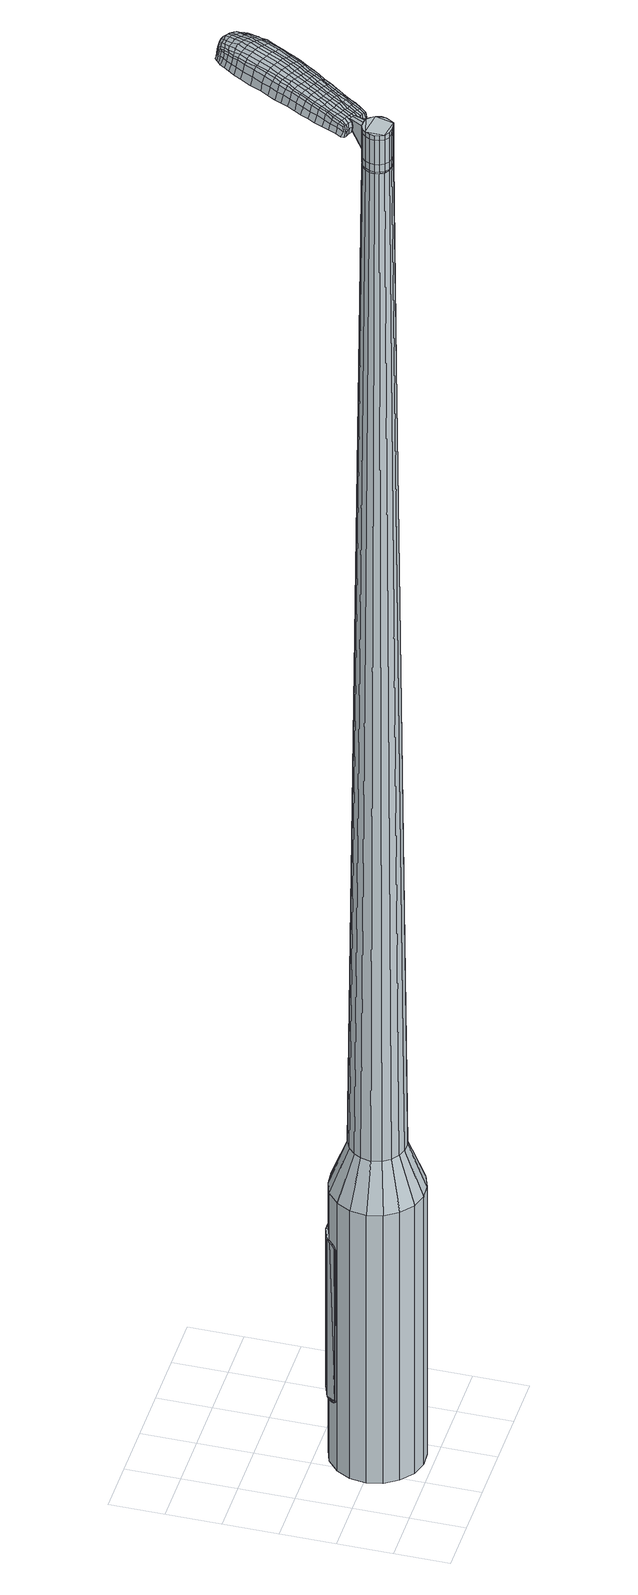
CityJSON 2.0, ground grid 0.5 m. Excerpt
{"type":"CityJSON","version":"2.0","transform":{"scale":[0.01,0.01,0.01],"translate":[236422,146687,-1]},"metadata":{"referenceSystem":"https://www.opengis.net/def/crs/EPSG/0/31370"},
"CityObjects":{
"object1":{"type":"GenericCityObject","attributes":{"cluster":498,"mean_distance_to_centroid":0.18,"new_centroid_x":236422.8,"new_centroid_y":146687.48,"mean_distance_to_camera":10.25,"H1":14.91,"H2":17.33,"Z_final":111.99,"cluster2":-1,"proj_x":236428.9,"proj_y":146690.7,"id_line":33905,"bearing_l":152.08,"distance":6.9,"orientation":"right","G_obj":62.08},"geometry":[{"type":"MultiSurface","lod":"2","boundaries":[[[0,1,2,3]],[[1,4,5,2]],[[4,6,7,5]],[[6,8,9,7]],[[8,10,11,9]],[[10,12,13,11]],[[12,14,15,13]],[[14,16,17,15]],[[16,18,19,17]],[[18,20,21,19]],[[20,22,23,21]],[[22,24,25,23]],[[24,26,27,25]],[[26,28,29,27]],[[28,30,31,29]],[[30,32,33,31]],[[32,34,35,33]],[[34,0,3,35]],[[36,37,38,39]],[[38,40,41,42]],[[41,43,42]],[[42,44,45,46]],[[45,47,46]],[[46,48,49,50]],[[49,51,50]],[[42,46,50,38]],[[50,52,39,38]],[[53,36,39]],[[2,5,7,35]],[[7,9,11,15]],[[11,13,15]],[[15,17,19,23]],[[19,21,23]],[[23,25,27,31]],[[27,29,31]],[[15,23,31,7]],[[31,33,35,7]],[[3,2,35]],[[1,0,54,55]],[[0,34,56,54]],[[34,32,57,56]],[[32,30,58,57]],[[30,28,59,58]],[[28,26,60,59]],[[26,24,61,60]],[[24,22,62,61]],[[22,20,63,62]],[[20,18,64,63]],[[18,16,65,64]],[[16,14,66,65]],[[14,12,67,66]],[[12,10,68,67]],[[10,8,69,68]],[[8,6,70,69]],[[6,4,71,70]],[[4,1,55,71]],[[55,54,72,73]],[[54,56,74,72]],[[56,57,75,74]],[[57,58,76,75]],[[58,59,77,76]],[[59,60,78,77]],[[60,61,79,78]],[[61,62,80,79]],[[62,63,81,80]],[[63,64,82,81]],[[64,65,83,82]],[[65,66,84,83]],[[66,67,85,84]],[[67,68,86,85]],[[68,69,87,86]],[[69,70,88,87]],[[70,71,89,88]],[[71,55,73,89]],[[90,91,92,73]],[[74,93,91,90]],[[94,95,93,74]],[[96,97,95,94]],[[77,98,97,96]],[[78,99,98,77]],[[100,101,99,78]],[[102,103,101,100]],[[104,105,103,102]],[[106,107,105,104]],[[83,108,107,106]],[[84,109,108,83]],[[110,111,109,84]],[[86,112,111,110]],[[87,113,112,86]],[[114,115,113,87]],[[116,117,115,114]],[[73,92,117,116]],[[118,119,120,121]],[[122,118,121,123]],[[124,122,123,125]],[[126,124,125,127]],[[128,126,127,129]],[[130,128,129,131]],[[132,130,131,133]],[[134,132,133,135]],[[136,134,135,137]],[[138,136,137,139]],[[140,138,139,141]],[[142,140,141,143]],[[144,142,143,145]],[[146,144,145,147]],[[148,146,147,149]],[[150,148,149,151]],[[72,90,73]],[[72,74,90]],[[75,94,74]],[[75,76,96,94]],[[76,77,96]],[[79,100,78]],[[79,80,102,100]],[[80,81,104,102]],[[81,82,106,104]],[[82,83,106]],[[85,110,84]],[[85,86,110]],[[88,114,87]],[[88,89,116,114]],[[89,73,116]],[[152,92,91]],[[153,117,92]],[[153,154,115,117]],[[154,113,115]],[[155,111,112]],[[155,109,111]],[[156,107,108]],[[156,157,105,107]],[[157,158,103,105]],[[158,159,101,103]],[[159,99,101]],[[160,97,98]],[[160,161,95,97]],[[161,93,95]],[[152,91,93]],[[39,52,150,162]],[[92,152,163,151]],[[53,39,162,119]],[[152,93,120,163]],[[36,53,119,118]],[[93,161,121,120]],[[37,36,118,122]],[[161,160,123,121]],[[38,37,122,124]],[[160,98,125,123]],[[40,38,124,126]],[[98,99,127,125]],[[41,40,126,128]],[[99,159,129,127]],[[43,41,128,130]],[[159,158,131,129]],[[42,43,130,132]],[[158,157,133,131]],[[44,42,132,134]],[[157,156,135,133]],[[45,44,134,136]],[[156,108,137,135]],[[47,45,136,138]],[[108,109,139,137]],[[46,47,138,140]],[[109,155,141,139]],[[48,46,140,142]],[[155,112,143,141]],[[49,48,142,144]],[[112,113,145,143]],[[51,49,144,146]],[[113,154,147,145]],[[50,51,146,148]],[[154,153,149,147]],[[52,50,148,150]],[[153,92,151,149]],[[150,151,164,165]],[[151,163,166,164]],[[163,120,167,166]],[[120,119,168,167]],[[119,162,169,168]],[[162,150,165,169]],[[170,171,172,173]],[[174,170,173,175]],[[170,174,176,177]],[[171,170,177,178]],[[179,180,181,182]],[[183,179,182,184]],[[179,183,185,186]],[[180,179,186,187]],[[188,189,190,191]],[[192,188,191,193]],[[188,192,194,195]],[[189,188,195,196]],[[197,198,199,200]],[[201,197,200,202]],[[197,201,203,204]],[[198,197,204,205]],[[206,207,208,209]],[[210,206,209,211]],[[206,210,212,213]],[[207,206,213,214]],[[215,216,217,218]],[[219,215,218,220]],[[215,219,221,222]],[[216,215,222,223]],[[224,225,226,227]],[[216,224,227,217]],[[224,216,223,228]],[[225,224,228,229]],[[230,231,232,233]],[[225,230,233,226]],[[230,225,229,234]],[[231,230,234,235]],[[236,174,175,237]],[[231,236,237,232]],[[236,231,235,238]],[[174,236,238,176]],[[239,240,241,242]],[[243,239,242,244]],[[239,243,245,246]],[[240,239,246,247]],[[248,249,250,251]],[[240,248,251,241]],[[248,240,247,252]],[[249,248,252,253]],[[254,255,256,257]],[[249,254,257,250]],[[254,249,253,258]],[[255,254,258,259]],[[260,261,262,263]],[[255,260,263,256]],[[260,255,259,264]],[[261,260,264,265]],[[266,171,178,267]],[[261,266,267,262]],[[266,261,265,268]],[[171,266,268,172]],[[269,270,271,272]],[[273,269,272,274]],[[269,273,275,276]],[[270,269,276,277]],[[278,279,280,281]],[[270,278,281,271]],[[278,270,277,282]],[[279,278,282,283]],[[284,285,286,287]],[[279,284,287,280]],[[284,279,283,288]],[[285,284,288,289]],[[290,183,184,291]],[[285,290,291,286]],[[290,285,289,292]],[[183,290,292,185]],[[293,294,295,296]],[[297,293,296,298]],[[293,297,299,300]],[[294,293,300,301]],[[302,303,304,305]],[[294,302,305,295]],[[302,294,301,306]],[[303,302,306,307]],[[308,309,310,311]],[[303,308,311,304]],[[308,303,307,312]],[[309,308,312,313]],[[314,315,316,317]],[[309,314,317,310]],[[314,309,313,318]],[[315,314,318,319]],[[320,180,187,321]],[[315,320,321,316]],[[320,315,319,322]],[[180,320,322,181]],[[323,209,208,324]],[[325,323,324,326]],[[323,325,327,328]],[[209,323,328,211]],[[329,325,326,330]],[[331,329,330,332]],[[329,331,333,334]],[[325,329,334,327]],[[335,331,332,336]],[[337,335,336,338]],[[335,337,339,340]],[[331,335,340,333]],[[341,337,338,342]],[[343,341,342,344]],[[341,343,345,346]],[[337,341,346,339]],[[347,343,344,348]],[[198,347,348,199]],[[347,198,205,349]],[[343,347,349,345]],[[350,351,196,195]],[[352,350,195,194]],[[350,352,353,354]],[[351,350,354,355]],[[356,357,355,354]],[[358,356,354,353]],[[356,358,359,360]],[[357,356,360,361]],[[362,363,361,360]],[[364,362,360,359]],[[362,364,365,366]],[[363,362,366,367]],[[368,369,367,366]],[[370,368,366,365]],[[368,370,203,201]],[[369,368,201,202]],[[371,372,373,374]],[[273,371,374,275]],[[371,273,274,375]],[[372,371,375,376]],[[377,192,193,378]],[[372,377,378,373]],[[377,372,376,379]],[[192,377,379,194]],[[380,381,382,383]],[[219,380,383,221]],[[380,219,220,384]],[[381,380,384,385]],[[386,387,388,389]],[[381,386,389,382]],[[386,381,385,390]],[[387,386,390,391]],[[392,189,196,393]],[[387,392,393,388]],[[392,387,391,394]],[[189,392,394,190]],[[395,396,397,398]],[[177,395,398,178]],[[395,177,176,399]],[[396,395,399,400]],[[401,402,403,404]],[[396,401,404,397]],[[401,396,400,405]],[[402,401,405,406]],[[407,200,199,408]],[[402,407,408,403]],[[407,402,406,409]],[[200,407,409,202]],[[410,411,412,413]],[[182,410,413,184]],[[410,182,181,414]],[[411,410,414,415]],[[416,204,203,417]],[[411,416,417,412]],[[416,411,415,418]],[[204,416,418,205]],[[419,420,421,422]],[[297,419,422,299]],[[419,297,298,423]],[[420,419,423,424]],[[425,210,211,426]],[[420,425,426,421]],[[425,420,424,427]],[[210,425,427,212]],[[428,429,430,431]],[[243,428,431,245]],[[428,243,244,432]],[[429,428,432,433]],[[434,435,436,437]],[[429,434,437,430]],[[434,429,433,438]],[[435,434,438,439]],[[440,207,214,441]],[[435,440,441,436]],[[440,435,439,442]],[[207,440,442,208]],[[443,444,433,432]],[[242,443,432,244]],[[443,242,241,445]],[[444,443,445,446]],[[447,448,439,438]],[[444,447,438,433]],[[447,444,446,449]],[[448,447,449,450]],[[451,324,208,442]],[[448,451,442,439]],[[451,448,450,452]],[[324,451,452,326]],[[453,454,455,456]],[[300,453,456,301]],[[453,300,299,422]],[[454,453,422,421]],[[457,328,327,458]],[[454,457,458,455]],[[457,454,421,426]],[[328,457,426,211]],[[459,460,446,445]],[[251,459,445,241]],[[459,251,250,461]],[[460,459,461,462]],[[463,464,450,449]],[[460,463,449,446]],[[463,460,462,465]],[[464,463,465,466]],[[467,330,326,452]],[[464,467,452,450]],[[467,464,466,468]],[[330,467,468,332]],[[469,470,471,472]],[[306,469,472,307]],[[469,306,301,456]],[[470,469,456,455]],[[473,334,333,474]],[[470,473,474,471]],[[473,470,455,458]],[[334,473,458,327]],[[475,476,462,461]],[[257,475,461,250]],[[475,257,256,477]],[[476,475,477,478]],[[479,480,466,465]],[[476,479,465,462]],[[479,476,478,481]],[[480,479,481,482]],[[483,336,332,468]],[[480,483,468,466]],[[483,480,482,484]],[[336,483,484,338]],[[485,486,487,488]],[[312,485,488,313]],[[485,312,307,472]],[[486,485,472,471]],[[489,340,339,490]],[[486,489,490,487]],[[489,486,471,474]],[[340,489,474,333]],[[491,492,478,477]],[[263,491,477,256]],[[491,263,262,493]],[[492,491,493,494]],[[495,496,482,481]],[[492,495,481,478]],[[495,492,494,497]],[[496,495,497,498]],[[499,342,338,484]],[[496,499,484,482]],[[499,496,498,500]],[[342,499,500,344]],[[501,502,503,504]],[[318,501,504,319]],[[501,318,313,488]],[[502,501,488,487]],[[505,346,345,506]],[[502,505,506,503]],[[505,502,487,490]],[[346,505,490,339]],[[507,508,494,493]],[[267,507,493,262]],[[507,267,178,398]],[[508,507,398,397]],[[509,510,498,497]],[[508,509,497,494]],[[509,508,397,404]],[[510,509,404,403]],[[511,348,344,500]],[[510,511,500,498]],[[511,510,403,408]],[[348,511,408,199]],[[512,513,415,414]],[[322,512,414,181]],[[512,322,319,504]],[[513,512,504,503]],[[514,349,205,418]],[[513,514,418,415]],[[514,513,503,506]],[[349,514,506,345]],[[515,516,376,375]],[[272,515,375,274]],[[515,272,271,517]],[[516,515,517,518]],[[519,352,194,379]],[[516,519,379,376]],[[519,516,518,520]],[[352,519,520,353]],[[521,522,523,524]],[[222,521,524,223]],[[521,222,221,383]],[[522,521,383,382]],[[525,526,527,528]],[[522,525,528,523]],[[525,522,382,389]],[[526,525,389,388]],[[529,351,355,530]],[[526,529,530,527]],[[529,526,388,393]],[[351,529,393,196]],[[531,532,518,517]],[[281,531,517,271]],[[531,281,280,533]],[[532,531,533,534]],[[535,358,353,520]],[[532,535,520,518]],[[535,532,534,536]],[[358,535,536,359]],[[537,538,539,540]],[[228,537,540,229]],[[537,228,223,524]],[[538,537,524,523]],[[541,542,543,544]],[[538,541,544,539]],[[541,538,523,528]],[[542,541,528,527]],[[545,357,361,546]],[[542,545,546,543]],[[545,542,527,530]],[[357,545,530,355]],[[547,548,534,533]],[[287,547,533,280]],[[547,287,286,549]],[[548,547,549,550]],[[551,364,359,536]],[[548,551,536,534]],[[551,548,550,552]],[[364,551,552,365]],[[553,554,555,556]],[[234,553,556,235]],[[553,234,229,540]],[[554,553,540,539]],[[557,558,559,560]],[[554,557,560,555]],[[557,554,539,544]],[[558,557,544,543]],[[561,363,367,562]],[[558,561,562,559]],[[561,558,543,546]],[[363,561,546,361]],[[563,564,550,549]],[[291,563,549,286]],[[563,291,184,413]],[[564,563,413,412]],[[565,370,365,552]],[[564,565,552,550]],[[565,564,412,417]],[[370,565,417,203]],[[566,567,400,399]],[[238,566,399,176]],[[566,238,235,556]],[[567,566,556,555]],[[568,569,406,405]],[[567,568,405,400]],[[568,567,555,560]],[[569,568,560,559]],[[570,369,202,409]],[[569,570,409,406]],[[570,569,559,562]],[[369,570,562,367]],[[571,572,573,574]],[[574,573,575,576]],[[577,575,573,578]],[[578,573,572,579]],[[580,581,582,583]],[[583,582,584,585]],[[586,584,582,587]],[[587,582,581,588]],[[589,590,591,592]],[[592,591,593,594]],[[595,593,591,596]],[[596,591,590,597]],[[598,599,600,601]],[[601,600,602,603]],[[604,602,600,605]],[[605,600,599,606]],[[607,608,609,610]],[[610,609,611,612]],[[613,611,609,614]],[[614,609,608,615]],[[616,617,618,619]],[[619,618,620,621]],[[622,620,618,623]],[[623,618,617,624]],[[625,626,627,628]],[[628,627,617,616]],[[624,617,627,629]],[[629,627,626,630]],[[631,632,633,634]],[[634,633,626,625]],[[630,626,633,635]],[[635,633,632,636]],[[576,575,637,638]],[[638,637,632,631]],[[636,632,637,639]],[[639,637,575,577]],[[640,641,642,643]],[[643,642,644,645]],[[646,644,642,647]],[[647,642,641,648]],[[649,650,651,652]],[[652,651,641,640]],[[648,641,651,653]],[[653,651,650,654]],[[655,656,657,658]],[[658,657,650,649]],[[654,650,657,659]],[[659,657,656,660]],[[661,662,663,664]],[[664,663,656,655]],[[660,656,663,665]],[[665,663,662,666]],[[579,572,667,668]],[[668,667,662,661]],[[666,662,667,669]],[[669,667,572,571]],[[670,671,672,673]],[[673,672,674,675]],[[676,674,672,677]],[[677,672,671,678]],[[679,680,681,682]],[[682,681,671,670]],[[678,671,681,683]],[[683,681,680,684]],[[685,686,687,688]],[[688,687,680,679]],[[684,680,687,689]],[[689,687,686,690]],[[585,584,691,692]],[[692,691,686,685]],[[690,686,691,693]],[[693,691,584,586]],[[694,695,696,697]],[[697,696,698,699]],[[700,698,696,701]],[[701,696,695,702]],[[703,704,705,706]],[[706,705,695,694]],[[702,695,705,707]],[[707,705,704,708]],[[709,710,711,712]],[[712,711,704,703]],[[708,704,711,713]],[[713,711,710,714]],[[715,716,717,718]],[[718,717,710,709]],[[714,710,717,719]],[[719,717,716,720]],[[588,581,721,722]],[[722,721,716,715]],[[720,716,721,723]],[[723,721,581,580]],[[607,610,724,725]],[[725,724,726,727]],[[728,726,724,729]],[[729,724,610,612]],[[727,726,730,731]],[[731,730,732,733]],[[734,732,730,735]],[[735,730,726,728]],[[733,732,736,737]],[[737,736,738,739]],[[740,738,736,741]],[[741,736,732,734]],[[739,738,742,743]],[[743,742,744,745]],[[746,744,742,747]],[[747,742,738,740]],[[745,744,748,749]],[[749,748,599,598]],[[606,599,748,750]],[[750,748,744,746]],[[597,751,752,596]],[[596,752,753,595]],[[754,753,752,755]],[[755,752,751,756]],[[756,757,758,755]],[[755,758,759,754]],[[760,759,758,761]],[[761,758,757,762]],[[762,763,764,761]],[[761,764,765,760]],[[766,765,764,767]],[[767,764,763,768]],[[768,769,770,767]],[[767,770,771,766]],[[604,771,770,602]],[[602,770,769,603]],[[772,773,774,775]],[[775,774,674,676]],[[675,674,774,776]],[[776,774,773,777]],[[594,593,778,779]],[[779,778,773,772]],[[777,773,778,780]],[[780,778,593,595]],[[781,782,783,784]],[[784,783,620,622]],[[621,620,783,785]],[[785,783,782,786]],[[787,788,789,790]],[[790,789,782,781]],[[786,782,789,791]],[[791,789,788,792]],[[597,590,793,794]],[[794,793,788,787]],[[792,788,793,795]],[[795,793,590,589]],[[796,797,798,799]],[[799,798,578,579]],[[577,578,798,800]],[[800,798,797,801]],[[802,803,804,805]],[[805,804,797,796]],[[801,797,804,806]],[[806,804,803,807]],[[598,601,808,809]],[[809,808,803,802]],[[807,803,808,810]],[[810,808,601,603]],[[811,812,813,814]],[[814,813,583,585]],[[580,583,813,815]],[[815,813,812,816]],[[604,605,817,818]],[[818,817,812,811]],[[816,812,817,819]],[[819,817,605,606]],[[820,821,822,823]],[[823,822,698,700]],[[699,698,822,824]],[[824,822,821,825]],[[612,611,826,827]],[[827,826,821,820]],[[825,821,826,828]],[[828,826,611,613]],[[829,830,831]],[[831,830,644,646]],[[645,644,830,832]],[[833,834,835,836]],[[836,835,830,829]],[[832,830,835,837]],[[837,835,834,838]],[[615,608,839,840]],[[840,839,834,833]],[[838,834,839,841]],[[841,839,608,607]],[[832,842,643,645]],[[640,643,842,843]],[[843,842,844]],[[838,845,846,837]],[[837,846,842,832]],[[844,842,846,847]],[[847,846,845,848]],[[607,725,849,841]],[[841,849,845,838]],[[848,845,849,850]],[[850,849,725,727]],[[851,852,853,854]],[[854,853,701,702]],[[700,701,853,823]],[[823,853,852,820]],[[728,729,855,856]],[[856,855,852,851]],[[820,852,855,827]],[[827,855,729,612]],[[844,857,858,843]],[[843,858,652,640]],[[649,652,858,859]],[[858,857,859]],[[848,860,861,847]],[[847,861,857,844]],[[859,857,861,862]],[[862,861,860,863]],[[727,731,864,850]],[[850,864,860,848]],[[863,860,864,865]],[[865,864,731,733]],[[866,867,868,869]],[[869,868,707,708]],[[702,707,868,854]],[[854,868,867,851]],[[734,735,870,871]],[[871,870,867,866]],[[851,867,870,856]],[[856,870,735,728]],[[872,873,859]],[[859,873,658,649]],[[655,658,873,874]],[[874,873,872,875]],[[863,876,877,862]],[[862,877,872,859]],[[875,872,877,878]],[[878,877,876,879]],[[733,737,880,865]],[[865,880,876,863]],[[879,876,880,881]],[[881,880,737,739]],[[882,883,884,885]],[[885,884,713,714]],[[708,713,884,869]],[[869,884,883,866]],[[740,741,886,887]],[[887,886,883,882]],[[866,883,886,871]],[[871,886,741,734]],[[875,888,889,874]],[[874,889,664,655]],[[661,664,889,890]],[[890,889,888,891]],[[879,892,893,878]],[[878,893,888,875]],[[891,888,893,894]],[[894,893,892,895]],[[739,743,896,881]],[[881,896,892,879]],[[895,892,896,897]],[[897,896,743,745]],[[898,899,900,901]],[[901,900,719,720]],[[714,719,900,885]],[[885,900,899,882]],[[746,747,902,903]],[[903,902,899,898]],[[882,899,902,887]],[[887,902,747,740]],[[891,904,905,890]],[[890,905,668,661]],[[579,668,905,799]],[[799,905,904,796]],[[895,906,907,894]],[[894,907,904,891]],[[796,904,907,805]],[[805,907,906,802]],[[745,749,908,897]],[[897,908,906,895]],[[802,906,908,809]],[[809,908,749,598]],[[816,909,910,815]],[[815,910,723,580]],[[720,723,910,901]],[[901,910,909,898]],[[606,750,911,819]],[[819,911,909,816]],[[898,909,911,903]],[[903,911,750,746]],[[777,912,913,776]],[[776,913,673,675]],[[670,673,913,914]],[[914,913,912,915]],[[595,753,916,780]],[[780,916,912,777]],[[915,912,916,917]],[[917,916,753,754]],[[918,919,920,921]],[[921,920,623,624]],[[622,623,920,784]],[[784,920,919,781]],[[922,923,924,925]],[[925,924,919,918]],[[781,919,924,790]],[[790,924,923,787]],[[756,751,926,927]],[[927,926,923,922]],[[787,923,926,794]],[[794,926,751,597]],[[915,928,929,914]],[[914,929,682,670]],[[679,682,929,930]],[[930,929,928,931]],[[754,759,932,917]],[[917,932,928,915]],[[931,928,932,933]],[[933,932,759,760]],[[934,935,936,937]],[[937,936,629,630]],[[624,629,936,921]],[[921,936,935,918]],[[938,939,940,941]],[[941,940,935,934]],[[918,935,940,925]],[[925,940,939,922]],[[762,757,942,943]],[[943,942,939,938]],[[922,939,942,927]],[[927,942,757,756]],[[931,944,945,930]],[[930,945,688,679]],[[685,688,945,946]],[[946,945,944,947]],[[760,765,948,933]],[[933,948,944,931]],[[947,944,948,949]],[[949,948,765,766]],[[950,951,952,953]],[[953,952,635,636]],[[630,635,952,937]],[[937,952,951,934]],[[954,955,956,957]],[[957,956,951,950]],[[934,951,956,941]],[[941,956,955,938]],[[768,763,958,959]],[[959,958,955,954]],[[938,955,958,943]],[[943,958,763,762]],[[947,960,961,946]],[[946,961,692,685]],[[585,692,961,814]],[[814,961,960,811]],[[766,771,962,949]],[[949,962,960,947]],[[811,960,962,818]],[[818,962,771,604]],[[801,963,964,800]],[[800,964,639,577]],[[636,639,964,953]],[[953,964,963,950]],[[807,965,966,806]],[[806,966,963,801]],[[950,963,966,957]],[[957,966,965,954]],[[603,769,967,810]],[[810,967,965,807]],[[954,965,967,959]],[[959,967,769,768]],[[571,574,173,172]],[[574,576,175,173]],[[586,587,186,185]],[[587,588,187,186]],[[589,592,191,190]],[[592,594,193,191]],[[613,614,213,212]],[[614,615,214,213]],[[616,619,218,217]],[[619,621,220,218]],[[625,628,227,226]],[[628,616,217,227]],[[631,634,233,232]],[[634,625,226,233]],[[576,638,237,175]],[[638,631,232,237]],[[646,647,246,245]],[[647,648,247,246]],[[648,653,252,247]],[[653,654,253,252]],[[654,659,258,253]],[[659,660,259,258]],[[660,665,264,259]],[[665,666,265,264]],[[666,669,268,265]],[[669,571,172,268]],[[676,677,276,275]],[[677,678,277,276]],[[678,683,282,277]],[[683,684,283,282]],[[684,689,288,283]],[[689,690,289,288]],[[690,693,292,289]],[[693,586,185,292]],[[694,697,296,295]],[[697,699,298,296]],[[703,706,305,304]],[[706,694,295,305]],[[709,712,311,310]],[[712,703,304,311]],[[715,718,317,316]],[[718,709,310,317]],[[588,722,321,187]],[[722,715,316,321]],[[772,775,374,373]],[[775,676,275,374]],[[594,779,378,193]],[[779,772,373,378]],[[621,785,384,220]],[[785,786,385,384]],[[786,791,390,385]],[[791,792,391,390]],[[792,795,394,391]],[[795,589,190,394]],[[699,824,423,298]],[[824,825,424,423]],[[825,828,427,424]],[[828,613,212,427]],[[829,831,431,430]],[[831,646,245,431]],[[833,836,437,436]],[[836,829,430,437]],[[615,840,441,214]],[[840,833,436,441]],[[968,969,970,971]],[[972,973,971,970]],[[974,975,976,977]],[[978,979,980,981]],[[969,982,983,970]],[[984,972,970,983]],[[985,974,977,986]],[[987,988,979,978]],[[982,989,990,983]],[[990,991,984,983]],[[992,985,986,993]],[[994,988,987,995]],[[989,996,997,990]],[[997,998,991,990]],[[999,992,993,1000]],[[1001,994,995,1002]],[[1003,1004,1005,1006]],[[1007,1008,1004,1003]],[[1007,1009,1010,1008]],[[1009,1011,1012,1010]],[[1013,1014,1015,1016]],[[1017,1018,1014,1013]],[[1019,1020,1018,1017]],[[1021,1022,1020,1019]],[[1016,1005,1004,1013]],[[1013,1004,1008,1017]],[[1008,1010,1019,1017]],[[1010,1012,1021,1019]],[[977,976,973,972]],[[986,977,972,984]],[[991,993,986,984]],[[998,1000,993,991]],[[978,981,975,974]],[[987,978,974,985]],[[995,987,985,992]],[[1002,995,992,999]],[[979,1003,1006,980]],[[988,1007,1003,979]],[[1009,1007,988,994]],[[1011,1009,994,1001]],[[1023,1024,1025,1026]],[[1025,1027,1028,1029]],[[1025,1029,1030,1031]],[[1025,1031,1026]],[[1032,1023,1026,1033]],[[1034,1033,1026,1035]],[[1036,1035,1026]],[[1037,1025,1024,1038]],[[1039,1037,1038,1040]],[[1041,1039,1040,1042]],[[1043,1041,1042,1044]],[[1045,1043,1044,1046]],[[1046,1047,1048,1049]],[[1046,1049,1050,1051]],[[1046,1051,1052,1053]],[[1052,1054,1055,1056]],[[1052,1056,1057,1058]],[[1052,1058,1053]],[[1046,1053,1045]],[[1059,1060,1024,1023]],[[1061,1062,1027,1025]],[[1063,1064,1036,1026]],[[1060,1065,1038,1024]],[[1066,1061,1025,1037]],[[1065,1067,1040,1038]],[[1068,1066,1037,1039]],[[1067,1069,1042,1040]],[[1070,1068,1039,1041]],[[1069,1071,1044,1042]],[[1072,1070,1041,1043]],[[1071,1073,1046,1044]],[[1074,1072,1043,1045]],[[1073,1075,1047,1046]],[[1076,1077,1054,1052]],[[1078,1074,1045,1053]],[[1048,1047,1075,1079]],[[1049,1048,1079,1080]],[[1050,1049,1080,1081]],[[1051,1050,1081,1082]],[[1052,1051,1082,1076]],[[1083,1059,1023,1032]],[[1084,1083,1032,1033]],[[1085,1084,1033,1034]],[[1086,1085,1034,1035]],[[1064,1086,1035,1036]],[[1028,1027,1062,1087]],[[1055,1054,1077,1088]],[[1029,1028,1087,1089]],[[1030,1029,1089,1090]],[[1031,1030,1090,1091]],[[1026,1031,1091,1063]],[[1056,1055,1088,1092]],[[1057,1056,1092,1093]],[[1058,1057,1093,1094]],[[1053,1058,1094,1078]]]}]}
},
"vertices":[
[99,87,384],[111,78,384],[111,78,96],[99,87,96],[119,66,384],[119,66,96],[122,51,384],[122,51,96],[120,37,384],[120,37,96],[113,24,384],[113,24,96],[102,14,384],[102,14,96],[88,9,384],[88,9,96],[74,8,384],[74,8,96],[60,12,384],[60,12,96],[48,22,384],[48,22,96],[40,34,384],[40,34,96],[37,48,384],[37,48,96],[39,63,384],[39,63,96],[46,76,384],[46,76,96],[57,86,384],[57,86,96],[71,91,384],[71,91,96],[85,92,384],[85,92,96],[77,63,1524],[72,61,1524],[69,58,1524],[86,62,1524],[67,54,1524],[66,49,1524],[69,41,1524],[67,45,1524],[73,38,1524],[78,37,1524],[87,38,1524],[82,37,1524],[90,42,1524],[92,46,1524],[92,55,1524],[93,50,1524],[89,59,1524],[81,63,1524],[91,72,429],[98,67,429],[83,75,429],[74,75,429],[66,71,429],[60,65,429],[56,58,429],[54,49,429],[56,40,429],[61,33,429],[68,28,429],[76,25,429],[85,25,429],[93,29,429],[99,34,429],[103,42,429],[105,51,429],[103,59,429],[86,62,1483],[89,59,1483],[81,63,1483],[77,63,1483],[72,61,1483],[69,58,1483],[67,54,1483],[66,49,1483],[67,45,1483],[69,41,1483],[73,38,1483],[78,37,1483],[82,37,1483],[87,38,1483],[90,42,1483],[92,46,1483],[93,50,1483],[92,55,1483],[86,61,1483],[86,61,1485],[89,59,1485],[81,63,1485],[77,62,1483],[77,62,1485],[73,61,1483],[73,61,1485],[69,58,1485],[67,54,1485],[67,49,1483],[67,49,1485],[68,45,1483],[68,45,1485],[70,41,1483],[70,41,1485],[73,39,1483],[73,39,1485],[78,37,1485],[82,37,1485],[86,39,1483],[86,39,1485],[90,42,1485],[92,46,1485],[92,50,1483],[92,50,1485],[91,55,1483],[91,55,1485],[77,63,1519],[81,63,1519],[81,63,1493],[77,63,1493],[72,61,1519],[72,61,1493],[69,58,1519],[69,58,1493],[67,54,1519],[67,54,1493],[66,49,1519],[66,49,1493],[67,45,1519],[67,45,1493],[69,41,1519],[69,41,1493],[73,38,1519],[73,38,1493],[78,37,1519],[78,37,1493],[82,37,1519],[82,37,1493],[87,38,1519],[87,38,1493],[90,42,1519],[90,42,1493],[92,46,1519],[92,46,1493],[93,50,1519],[93,50,1493],[92,55,1519],[92,55,1493],[89,59,1519],[89,59,1493],[86,62,1485],[92,55,1485],[93,50,1485],[87,38,1485],[73,38,1485],[69,41,1485],[67,45,1485],[66,49,1485],[72,61,1485],[77,63,1485],[86,62,1519],[86,62,1493],[97,77,1513],[97,77,1518],[95,78,1513],[92,80,1513],[92,80,1518],[95,78,1518],[146,135,1519],[143,128,1518],[145,129,1509],[148,135,1510],[151,142,1519],[153,143,1510],[149,142,1526],[145,134,1525],[141,128,1525],[113,153,1519],[109,146,1518],[110,145,1525],[113,151,1525],[116,161,1519],[117,159,1526],[116,162,1510],[112,155,1510],[109,148,1509],[162,209,1519],[166,208,1519],[166,208,1513],[163,210,1513],[158,210,1519],[159,211,1513],[158,209,1524],[162,208,1524],[165,206,1524],[128,144,1530],[124,137,1529],[127,136,1529],[131,142,1530],[132,152,1531],[135,150,1531],[129,154,1530],[124,146,1530],[121,139,1529],[90,73,1512],[93,71,1512],[93,72,1517],[91,74,1517],[88,74,1512],[88,75,1517],[88,75,1506],[91,73,1506],[93,72,1506],[173,188,1519],[172,184,1519],[174,185,1512],[175,188,1512],[174,190,1518],[175,190,1512],[173,190,1522],[172,188,1523],[171,185,1524],[170,180,1519],[168,175,1519],[170,175,1512],[172,180,1512],[169,180,1524],[166,175,1525],[165,169,1519],[162,162,1519],[164,163,1511],[167,170,1511],[164,169,1526],[160,162,1526],[156,152,1519],[158,153,1510],[155,152,1526],[108,71,1513],[112,78,1513],[111,78,1518],[107,71,1517],[105,67,1512],[105,68,1516],[106,67,1506],[110,72,1507],[114,78,1507],[116,84,1514],[120,91,1515],[119,91,1520],[115,84,1519],[118,85,1507],[122,91,1507],[124,97,1515],[128,103,1516],[126,103,1522],[122,97,1521],[126,97,1508],[130,104,1508],[132,110,1517],[135,116,1517],[134,116,1524],[130,110,1523],[134,110,1508],[137,116,1509],[139,122,1518],[137,122,1524],[141,123,1509],[142,205,1519],[140,202,1519],[141,201,1524],[143,204,1523],[143,207,1518],[144,206,1522],[143,208,1512],[141,206,1512],[139,204,1512],[137,198,1519],[134,193,1519],[135,192,1525],[138,197,1524],[136,200,1512],[133,195,1512],[131,188,1519],[127,181,1519],[128,180,1526],[132,187,1526],[130,190,1511],[126,183,1511],[122,171,1519],[123,170,1526],[121,173,1510],[82,86,1513],[85,93,1513],[84,94,1507],[81,87,1507],[79,80,1512],[79,82,1506],[81,81,1516],[82,85,1517],[85,91,1518],[88,99,1514],[91,106,1515],[90,108,1507],[87,101,1507],[89,98,1519],[92,105,1520],[94,113,1515],[97,120,1516],[96,122,1508],[93,115,1508],[95,112,1521],[98,118,1522],[100,127,1517],[103,133,1517],[103,135,1509],[100,128,1508],[101,125,1523],[104,132,1524],[106,140,1518],[106,142,1509],[107,138,1524],[93,78,1519],[96,77,1519],[97,85,1520],[99,84,1520],[94,86,1520],[91,80,1519],[100,92,1522],[103,90,1522],[104,98,1523],[106,97,1523],[101,100,1523],[98,93,1521],[107,105,1524],[110,103,1524],[111,111,1525],[113,110,1525],[108,113,1525],[104,106,1524],[114,118,1526],[117,116,1526],[118,124,1527],[120,123,1527],[114,126,1527],[111,119,1526],[121,131,1528],[124,129,1528],[118,133,1528],[160,205,1527],[163,204,1527],[156,206,1526],[154,203,1527],[158,201,1528],[161,200,1528],[155,196,1529],[158,194,1529],[151,197,1528],[148,191,1530],[152,189,1530],[155,188,1530],[148,183,1531],[152,181,1531],[144,184,1530],[140,176,1531],[144,175,1531],[147,173,1531],[138,163,1531],[141,162,1531],[134,165,1531],[145,208,1518],[148,209,1519],[148,210,1513],[145,210,1513],[145,207,1523],[148,208,1523],[153,210,1519],[153,211,1513],[153,209,1524],[174,192,1518],[173,195,1518],[172,194,1523],[172,191,1523],[175,193,1513],[175,195,1513],[172,199,1519],[171,202,1519],[170,201,1524],[171,197,1523],[173,199,1513],[171,203,1513],[168,205,1519],[168,204,1524],[169,206,1513],[143,135,1528],[142,136,1528],[138,130,1528],[140,129,1527],[148,143,1528],[146,144,1529],[139,137,1529],[136,139,1530],[133,133,1529],[136,131,1528],[144,145,1529],[141,147,1530],[134,141,1530],[130,134,1529],[138,149,1531],[115,150,1528],[117,149,1529],[121,157,1529],[119,158,1528],[112,144,1527],[114,143,1528],[120,148,1529],[124,156,1530],[117,141,1528],[80,78,1512],[81,77,1512],[82,78,1517],[81,79,1517],[79,79,1506],[81,78,1506],[84,76,1512],[85,77,1517],[84,77,1506],[103,66,1512],[102,66,1512],[103,67,1506],[104,66,1506],[103,67,1517],[102,68,1517],[100,68,1512],[97,69,1512],[98,69,1506],[101,68,1506],[100,69,1517],[98,70,1517],[95,70,1512],[96,71,1506],[95,71,1517],[106,72,1519],[104,72,1519],[110,78,1520],[108,79,1520],[102,74,1519],[100,75,1519],[106,80,1520],[104,81,1520],[98,76,1519],[101,82,1520],[83,84,1519],[85,83,1519],[88,90,1520],[86,91,1520],[88,81,1519],[91,88,1520],[113,85,1521],[112,85,1521],[117,91,1522],[116,92,1522],[110,86,1521],[107,88,1521],[113,93,1522],[111,94,1523],[105,89,1522],[109,96,1523],[90,97,1521],[91,96,1521],[95,103,1522],[93,104,1522],[94,95,1521],[98,101,1522],[121,97,1523],[119,98,1523],[125,104,1524],[123,105,1524],[117,99,1523],[115,101,1524],[121,106,1525],[118,107,1525],[112,102,1524],[116,109,1525],[96,111,1523],[98,110,1523],[101,116,1524],[99,117,1524],[101,108,1524],[104,115,1525],[128,110,1525],[127,111,1525],[132,116,1526],[131,117,1526],[125,112,1526],[122,114,1526],[128,119,1527],[126,120,1527],[119,115,1526],[123,121,1527],[102,124,1525],[104,123,1525],[107,130,1526],[105,131,1526],[108,121,1526],[111,128,1527],[136,123,1527],[134,124,1527],[132,125,1527],[129,126,1528],[126,128,1528],[109,137,1527],[111,136,1527],[114,135,1528],[144,205,1525],[147,206,1525],[142,202,1526],[145,202,1526],[151,206,1526],[149,203,1527],[171,189,1525],[171,192,1525],[169,189,1526],[170,186,1525],[170,195,1525],[169,198,1526],[167,195,1527],[168,191,1526],[166,201,1526],[164,197,1527],[140,197,1526],[142,198,1527],[136,192,1527],[139,192,1528],[146,198,1528],[143,192,1529],[168,182,1526],[167,184,1527],[165,178,1528],[165,176,1527],[166,186,1527],[164,189,1528],[161,183,1529],[163,180,1528],[161,192,1528],[158,185,1530],[133,187,1528],[136,186,1529],[129,179,1528],[132,179,1529],[140,186,1529],[136,178,1530],[163,170,1528],[162,172,1528],[158,165,1529],[159,163,1528],[160,174,1529],[157,177,1530],[153,169,1530],[156,167,1530],[155,179,1530],[150,171,1531],[124,169,1529],[126,168,1529],[130,167,1530],[153,153,1528],[152,154,1529],[150,156,1530],[147,158,1530],[144,160,1531],[143,130,1509],[141,130,1518],[145,136,1518],[147,136,1509],[149,143,1519],[151,144,1510],[147,143,1525],[143,135,1525],[139,129,1525],[112,144,1525],[111,146,1518],[114,152,1518],[115,150,1525],[118,160,1519],[119,158,1525],[117,162,1510],[114,154,1509],[111,147,1509],[165,207,1513],[164,206,1519],[162,207,1519],[162,208,1513],[158,208,1519],[158,209,1513],[157,207,1524],[161,206,1524],[164,205,1524],[127,136,1528],[125,138,1528],[128,144,1529],[131,143,1529],[132,152,1529],[135,151,1529],[129,154,1529],[125,146,1529],[122,139,1528],[94,74,1516],[94,73,1512],[91,75,1512],[92,75,1516],[89,76,1512],[89,77,1516],[89,77,1506],[92,75,1506],[94,74,1506],[172,185,1512],[170,185,1519],[171,188,1518],[173,188,1512],[172,190,1518],[173,190,1512],[171,190,1522],[170,188,1523],[169,185,1523],[168,176,1512],[166,176,1519],[168,181,1519],[170,181,1512],[167,181,1524],[165,176,1525],[162,164,1511],[160,163,1519],[164,170,1519],[165,171,1511],[162,170,1525],[158,163,1526],[155,153,1519],[157,154,1510],[153,153,1526],[109,79,1518],[111,79,1513],[107,73,1513],[106,73,1517],[104,68,1512],[104,69,1515],[105,69,1506],[108,73,1506],[112,79,1507],[117,92,1520],[118,92,1514],[114,85,1514],[113,85,1519],[116,86,1507],[120,92,1507],[125,104,1522],[126,105,1516],[122,98,1515],[121,98,1521],[124,99,1508],[128,105,1508],[132,117,1523],[134,117,1517],[130,111,1516],[128,111,1522],[132,111,1508],[136,118,1508],[138,123,1517],[136,123,1524],[139,124,1509],[142,200,1523],[141,201,1519],[143,204,1518],[144,203,1523],[145,205,1518],[145,204,1522],[144,207,1512],[143,205,1512],[141,203,1512],[137,191,1525],[136,192,1519],[139,197,1519],[140,196,1524],[138,199,1512],[135,194,1512],[130,179,1526],[129,180,1519],[133,187,1519],[134,186,1525],[132,189,1511],[128,182,1511],[124,170,1519],[124,169,1526],[123,172,1510],[86,93,1507],[87,92,1513],[83,85,1513],[83,86,1506],[82,80,1512],[81,82,1506],[83,81,1515],[84,84,1517],[87,91,1518],[92,107,1507],[93,106,1514],[90,99,1514],[89,100,1507],[90,98,1519],[94,104,1520],[98,121,1508],[99,119,1516],[96,112,1515],[95,114,1508],[97,111,1521],[100,118,1522],[104,134,1508],[105,133,1517],[102,126,1516],[101,128,1508],[103,124,1522],[106,131,1523],[108,139,1517],[107,141,1509],[109,138,1524],[94,79,1518],[96,78,1518],[97,85,1519],[99,84,1519],[95,87,1519],[91,81,1518],[101,92,1520],[103,91,1520],[104,99,1521],[106,97,1521],[101,100,1521],[98,93,1520],[108,105,1523],[110,104,1523],[111,112,1524],[113,110,1524],[108,113,1524],[105,107,1523],[114,118,1525],[117,117,1525],[118,125,1526],[120,123,1526],[115,126,1526],[112,120,1525],[121,131,1527],[124,130,1527],[118,133,1527],[163,203,1526],[160,204,1526],[156,205,1525],[154,202,1526],[158,201,1526],[161,199,1526],[158,193,1528],[155,195,1528],[151,196,1527],[148,190,1528],[152,189,1529],[155,187,1529],[151,181,1530],[148,183,1530],[145,184,1529],[141,176,1530],[144,175,1530],[147,173,1530],[141,162,1530],[138,163,1530],[135,165,1530],[148,208,1513],[149,207,1518],[146,206,1518],[145,208,1512],[146,205,1523],[149,206,1523],[153,208,1519],[153,209,1513],[153,207,1523],[170,194,1523],[171,194,1518],[172,192,1518],[170,191,1523],[173,192,1512],[173,195,1512],[168,200,1523],[169,201,1519],[170,198,1519],[169,197,1523],[171,198,1513],[170,201,1513],[167,204,1519],[166,202,1524],[167,204,1513],[138,130,1527],[141,137,1527],[142,136,1527],[139,130,1526],[146,143,1527],[145,144,1528],[133,133,1528],[136,140,1528],[139,138,1528],[135,132,1527],[143,146,1528],[141,147,1529],[134,141,1529],[130,135,1528],[138,149,1529],[121,157,1528],[117,149,1527],[116,150,1527],[120,158,1527],[113,144,1526],[114,143,1527],[121,148,1528],[125,156,1528],[118,141,1527],[83,80,1516],[82,79,1512],[81,80,1512],[82,80,1516],[81,81,1506],[82,80,1506],[85,78,1512],[86,78,1516],[85,79,1506],[104,69,1506],[103,68,1512],[104,68,1506],[103,69,1516],[99,71,1506],[98,71,1512],[101,70,1512],[102,70,1506],[101,71,1516],[98,72,1516],[96,72,1512],[97,73,1506],[96,73,1516],[105,73,1518],[109,79,1519],[108,79,1519],[100,76,1518],[103,74,1518],[106,81,1519],[104,82,1519],[98,77,1518],[102,83,1519],[89,90,1519],[85,84,1518],[84,84,1518],[88,91,1519],[88,82,1518],[91,89,1519],[112,86,1520],[113,86,1520],[116,92,1521],[108,88,1520],[110,87,1520],[114,94,1521],[111,95,1521],[105,90,1520],[109,96,1521],[95,103,1521],[92,97,1520],[91,97,1520],[94,104,1521],[95,95,1520],[98,102,1521],[119,99,1522],[120,98,1522],[124,105,1523],[123,105,1523],[115,101,1522],[117,100,1522],[121,106,1523],[118,108,1524],[112,103,1523],[116,109,1524],[102,117,1523],[98,110,1522],[97,111,1522],[100,117,1523],[101,108,1522],[105,115,1523],[127,112,1524],[128,111,1524],[131,117,1525],[130,118,1525],[122,114,1525],[125,113,1524],[128,119,1525],[126,121,1526],[119,116,1525],[123,122,1526],[108,130,1525],[105,123,1524],[104,124,1524],[107,131,1525],[108,122,1524],[111,128,1525],[134,124,1526],[135,124,1526],[129,127,1527],[132,126,1526],[127,128,1527],[111,137,1526],[110,137,1526],[115,135,1526],[147,204,1524],[145,203,1524],[143,200,1525],[145,201,1525],[152,205,1525],[150,202,1525],[168,188,1525],[169,192,1524],[170,189,1524],[168,186,1525],[166,194,1526],[167,198,1525],[169,195,1524],[167,191,1525],[165,200,1525],[164,197,1526],[143,197,1526],[141,196,1526],[138,191,1526],[139,191,1527],[147,197,1526],[144,191,1527],[163,178,1527],[166,184,1526],[166,182,1526],[164,176,1526],[160,183,1528],[163,189,1527],[165,186,1526],[162,180,1527],[161,191,1527],[157,185,1528],[136,186,1527],[134,186,1527],[131,179,1527],[132,179,1528],[140,185,1528],[136,177,1529],[157,165,1528],[161,172,1527],[161,171,1527],[158,164,1527],[153,169,1529],[157,177,1529],[159,174,1528],[155,167,1528],[154,179,1529],[150,171,1530],[127,168,1528],[125,168,1528],[131,167,1529],[151,155,1528],[152,154,1528],[147,158,1529],[149,156,1529],[144,160,1530],[105,68,1508],[99,71,1508],[115,100,1509],[122,96,1509],[126,118,1510],[133,114,1510],[145,153,1512],[153,149,1512],[145,133,1511],[137,137,1511],[153,169,1513],[159,181,1514],[167,177,1514],[162,165,1513],[93,75,1508],[108,103,1509],[118,122,1510],[137,157,1512],[128,141,1511],[145,173,1513],[152,185,1514],[87,78,1508],[101,107,1509],[111,126,1510],[129,162,1512],[120,146,1511],[144,189,1514],[137,178,1513],[81,81,1508],[94,111,1509],[103,130,1510],[120,166,1512],[112,150,1511],[136,193,1514],[129,182,1513],[165,193,1514],[166,198,1514],[173,195,1514],[173,189,1514],[158,197,1514],[160,201,1514],[150,201,1514],[154,205,1514],[143,205,1514],[148,208,1514],[166,203,1515],[165,208,1515],[166,207,1515],[170,201,1515],[162,205,1515],[164,208,1515],[158,207,1515],[163,209,1515],[155,209,1515],[162,209,1515],[54,85,334],[57,88,334],[57,88,165],[46,78,171],[54,85,165],[51,82,165],[49,80,166],[48,79,167],[47,78,169],[51,82,334],[49,80,333],[48,79,332],[47,78,331],[46,78,328],[71,93,165],[71,93,334],[86,93,165],[86,93,334],[100,88,165],[100,88,334],[112,79,165],[112,79,334],[120,67,165],[120,67,334],[121,63,334],[122,59,334],[123,56,333],[123,54,332],[123,53,331],[123,53,328],[121,63,165],[123,53,171],[123,53,169],[123,54,167],[123,56,166],[122,59,165],[56,83,334],[59,85,334],[59,85,165],[56,83,165],[48,76,171],[48,76,328],[72,90,334],[72,90,165],[85,90,334],[85,90,165],[99,86,334],[99,86,165],[110,77,334],[110,77,165],[117,66,334],[117,66,165],[118,62,334],[121,52,328],[121,52,171],[118,62,165],[119,58,334],[120,56,333],[120,54,332],[120,52,331],[53,80,334],[51,78,333],[50,77,332],[49,76,331],[53,80,165],[120,52,169],[51,78,166],[50,77,167],[49,76,169],[120,54,167],[120,56,166],[119,58,165]
]}
